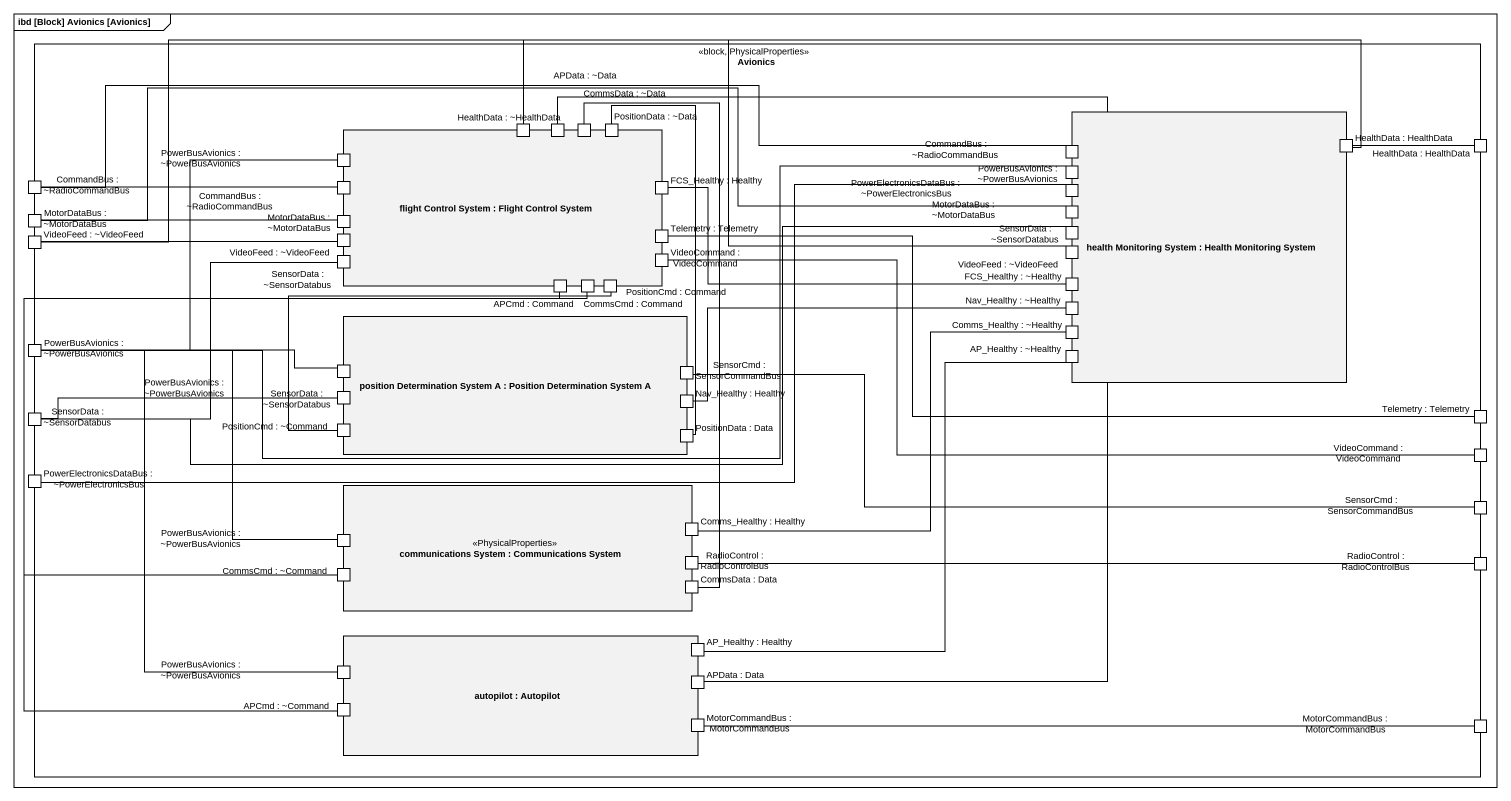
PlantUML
@startuml
mainframe ibd [Block] Avionics [Avionics]
rectangle Avionics <<block, PhysicalProperties>> {
  rectangle "flight Control System : Flight Control System" as flight_Control_System {
    port "HealthData : ~HealthData" as HealthData_HealthData
    port "APData : ~Data" as APData_Data
    port "CommsData : ~Data" as CommsData_Data
    port "PositionData : ~Data" as PositionData_Data
    port "PowerBusAvionics : ~PowerBusAvionics" as PowerBusAvionics
    port "CommandBus : ~RadioCommandBus" as CommandBus_RadioCommandBus_3
    port "FCS_Healthy : Healthy" as FCS_Healthy_Healthy
    port "MotorDataBus : ~MotorDataBus" as MotorDataBus_MotorDataBus_3
    port "VideoFeed : ~VideoFeed" as VideoFeed_VideoFeed_2
    port "Telemetry : Telemetry" as Telemetry_Telemetry
    port "SensorData : ~SensorDatabus" as SensorData_SensorDatabus_2
    port "APCmd : Command" as APCmd_Command
    port "CommsCmd : Command" as CommsCmd_Command
    port "PositionCmd : Command" as PositionCmd_Command
    port "VideoCommand : VideoCommand" as VideoCommand_VideoCommand
  }
  rectangle "health Monitoring System : Health Monitoring System" as health_Monitoring_System {
    port "CommandBus : ~RadioCommandBus" as CommandBus_RadioCommandBus
    port "PowerBusAvionics : ~PowerBusAvionics" as PowerBusAvionics_2
    port "HealthData : HealthData" as HealthData_HealthData_2
    port "PowerElectronicsDataBus : ~PowerElectronicsBus" as PowerElectronicsDataBus
    port "MotorDataBus : ~MotorDataBus" as MotorDataBus_MotorDataBus
    port "SensorData : ~SensorDatabus" as SensorData_SensorDatabus
    port "VideoFeed : ~VideoFeed" as VideoFeed_VideoFeed_3
    port "FCS_Healthy : ~Healthy" as FCS_Healthy_Healthy_2
    port "Nav_Healthy : ~Healthy" as Nav_Healthy_Healthy
    port "Comms_Healthy : ~Healthy" as Comms_Healthy_Healthy
    port "AP_Healthy : ~Healthy" as AP_Healthy_Healthy
  }
  port "HealthData : HealthData" as HealthData_HealthData_3
  port "CommandBus : ~RadioCommandBus" as CommandBus_RadioCommandBus_2
  port "MotorDataBus : ~MotorDataBus" as MotorDataBus_MotorDataBus_2
  port "VideoFeed : ~VideoFeed" as VideoFeed_VideoFeed
  rectangle "position Determination System A : Position Determination System A" as position_Determination {
    port "PowerBusAvionics : ~PowerBusAvionics" as PowerBusAvionics_4
    port "SensorCmd : SensorCommandBus" as SensorCmd_SensorCommandBus
    port "SensorData : ~SensorDatabus" as SensorData_SensorDatabus_3
    port "Nav_Healthy : Healthy" as Nav_Healthy_Healthy_2
    port "PositionCmd : ~Command" as PositionCmd_Command_2
    port "PositionData : Data" as PositionData_Data_2
  }
  port "PowerBusAvionics : ~PowerBusAvionics" as PowerBusAvionics_3
  port "SensorData : ~SensorDatabus" as SensorData_SensorDatabus_4
  port "Telemetry : Telemetry" as Telemetry_Telemetry_2
  port "PowerElectronicsDataBus : ~PowerElectronicsBus" as PowerElectronicsDataBus_2
  port "VideoCommand : VideoCommand" as VideoCommand_VideoCommand_2
  rectangle "communications System : Communications System" as communications_System <<PhysicalProperties>> {
    port "Comms_Healthy : Healthy" as Comms_Healthy_Healthy_2
    port "PowerBusAvionics : ~PowerBusAvionics" as PowerBusAvionics_5
    port "RadioControl : RadioControlBus" as RadioControl_RadioControlBus
    port "CommsCmd : ~Command" as CommsCmd_Command_2
    port "CommsData : Data" as CommsData_Data_2
  }
  port "SensorCmd : SensorCommandBus" as SensorCmd_SensorCommandBus_2
  port "RadioControl : RadioControlBus" as RadioControl_RadioControlBus_2
  rectangle "autopilot : Autopilot" as autopilot {
    port "PowerBusAvionics : ~PowerBusAvionics" as PowerBusAvionics_6
    port "APData : Data" as APData_Data_2
    port "AP_Healthy : Healthy" as AP_Healthy_Healthy_2
    port "APCmd : ~Command" as APCmd_Command_2
    port "MotorCommandBus : MotorCommandBus" as MotorCommandBus
  }
  port "MotorCommandBus : MotorCommandBus" as MotorCommandBus_2
}
HealthData_HealthData -right- HealthData_HealthData_2
HealthData_HealthData_2 -right- HealthData_HealthData_3
CommandBus_RadioCommandBus_2 -right- CommandBus_RadioCommandBus
CommandBus_RadioCommandBus_3 -left- CommandBus_RadioCommandBus_2
FCS_Healthy_Healthy -right- FCS_Healthy_Healthy_2
MotorDataBus_MotorDataBus_2 -right- MotorDataBus_MotorDataBus
VideoFeed_VideoFeed -right- VideoFeed_VideoFeed_3
MotorDataBus_MotorDataBus_3 -left- MotorDataBus_MotorDataBus_2
VideoFeed_VideoFeed_2 -left- VideoFeed_VideoFeed
Telemetry_Telemetry -right- Telemetry_Telemetry_2
VideoCommand_VideoCommand -right- VideoCommand_VideoCommand_2
PowerBusAvionics_3 -up- PowerBusAvionics
PowerBusAvionics_3 -right- PowerBusAvionics_2
PowerBusAvionics_3 -- PowerBusAvionics_5
PowerBusAvionics_3 -- PowerBusAvionics_6
PowerBusAvionics_4 -left- PowerBusAvionics_3
SensorCmd_SensorCommandBus -right- SensorCmd_SensorCommandBus_2
SensorData_SensorDatabus_3 -left- SensorData_SensorDatabus_4
Nav_Healthy_Healthy_2 -right- Nav_Healthy_Healthy
SensorData_SensorDatabus_4 -right- SensorData_SensorDatabus
SensorData_SensorDatabus_4 -right- SensorData_SensorDatabus_2
PositionCmd_Command_2 -right- PositionCmd_Command
PositionData_Data_2 -up- PositionData_Data
PowerElectronicsDataBus_2 -right- PowerElectronicsDataBus
Comms_Healthy_Healthy_2 -right- Comms_Healthy_Healthy
RadioControl_RadioControlBus -right- RadioControl_RadioControlBus_2
CommsCmd_Command_2 -up- CommsCmd_Command
CommsData_Data_2 -up- CommsData_Data
APData_Data_2 -up- APData_Data
AP_Healthy_Healthy_2 -up- AP_Healthy_Healthy
APCmd_Command_2 -up- APCmd_Command
MotorCommandBus -right- MotorCommandBus_2
@enduml
